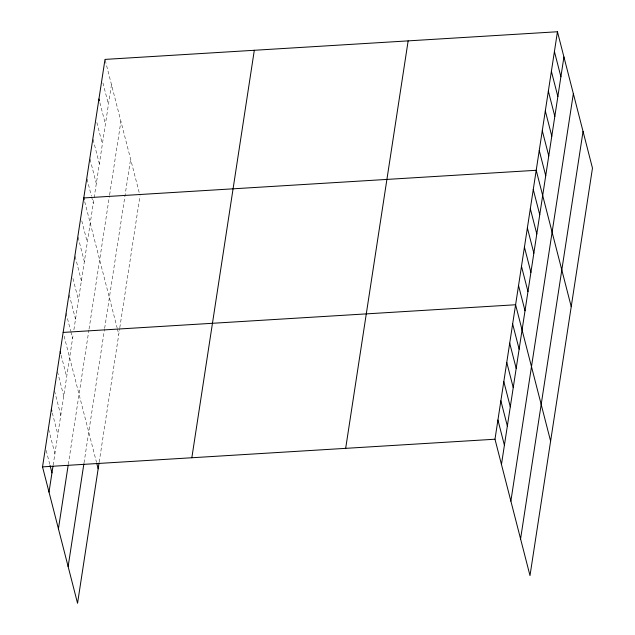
<?xml version="1.0" encoding="UTF-8"?>
<svg xmlns="http://www.w3.org/2000/svg" width="635" height="635" viewBox="0 0 635 635"><rect width="100%" height="100%" fill="white"/><g stroke="black" fill="none" stroke-linecap="round" stroke-linejoin="round"><path stroke-width="0.48" stroke-dasharray="3.17 2.38" d="M53.134 465.209L73.311 333.621M73.898 329.779L93.996 198.668M94.147 197.723L111.482 84.63M68.294 464.431L88.908 329.962M89.059 329.001L109.482 195.763M109.633 194.818L120.904 121.309M84.034 462.844L104.505 329.335M104.648 328.374L130.604 159.099M99.195 462.058L119.65 328.66M119.793 327.724L140.017 195.778M105.243 60.341L139.549 193.945M102.933 82.931L108.45 104.418M99.893 102.727L105.418 124.214M96.861 122.515L102.378 144.002M93.107 139.502L99.346 163.798M90.075 159.298L96.314 183.586M87.043 179.086L91.361 195.905M91.599 196.842L93.274 203.383M84.725 201.684L117.134 327.898M117.364 328.819L118.777 334.32M81.78 220.893L87.297 242.38M78.113 237.299L84.352 261.588M75.168 256.508L81.407 280.797M72.946 278.519L78.462 300.006M69.278 294.926L75.517 319.214M66.096 313.198L70.652 330.954M70.89 331.891L72.573 338.423M64.111 336.145L96.512 462.367M61.166 355.354L66.683 376.849M57.499 371.761L63.738 396.057M54.554 390.977L60.793 415.266M52.324 412.988L57.848 434.475M48.665 429.395L54.896 453.684M46.196 450.469L49.792 464.487"/><path stroke-width="0.95" d="M99.044 463.018L77.549 603.25L42.529 466.876L105.005 59.404L557.451 31.75L592.471 168.124L529.995 575.596L494.983 439.222L557.451 31.75M49.006 492.101L52.983 466.169M58.428 528.78L68.143 465.392M68.128 566.571L83.883 463.804M191.841 457.748L254.317 50.276M345.67 448.35L408.146 40.878M501.459 464.447L563.928 56.975M510.873 501.126L573.349 93.655M520.573 538.917L583.049 131.445M63.151 332.415L515.596 304.76L550.608 441.127M42.529 466.876L494.983 439.222M554.418 51.538L560.895 76.764M551.386 71.334L557.863 96.56M548.346 91.122L554.823 116.348M545.314 110.919L551.791 136.144M542.282 130.707L548.759 155.932M539.25 150.503L545.727 175.728M571.23 306.665L536.21 170.291L83.764 197.945L84.249 199.811M533.265 189.5L539.742 214.725M530.32 208.709L536.797 233.934M527.375 227.917L533.852 253.143M524.431 247.126L530.908 272.351M521.486 266.335L527.963 291.56M518.541 285.544L525.018 310.777M512.651 323.969L519.128 349.194M509.707 343.178L516.184 368.403M506.762 362.387L513.239 387.612M503.817 381.595L510.294 406.821M500.872 400.804L507.349 426.029M497.927 420.013L504.404 445.238M98.941 98.989L99.417 100.854M96.75 463.28L98.163 468.781M60.206 351.623L60.682 353.489M51.371 409.25L51.848 411.115M50.038 465.415L51.951 472.892"/></g></svg>
